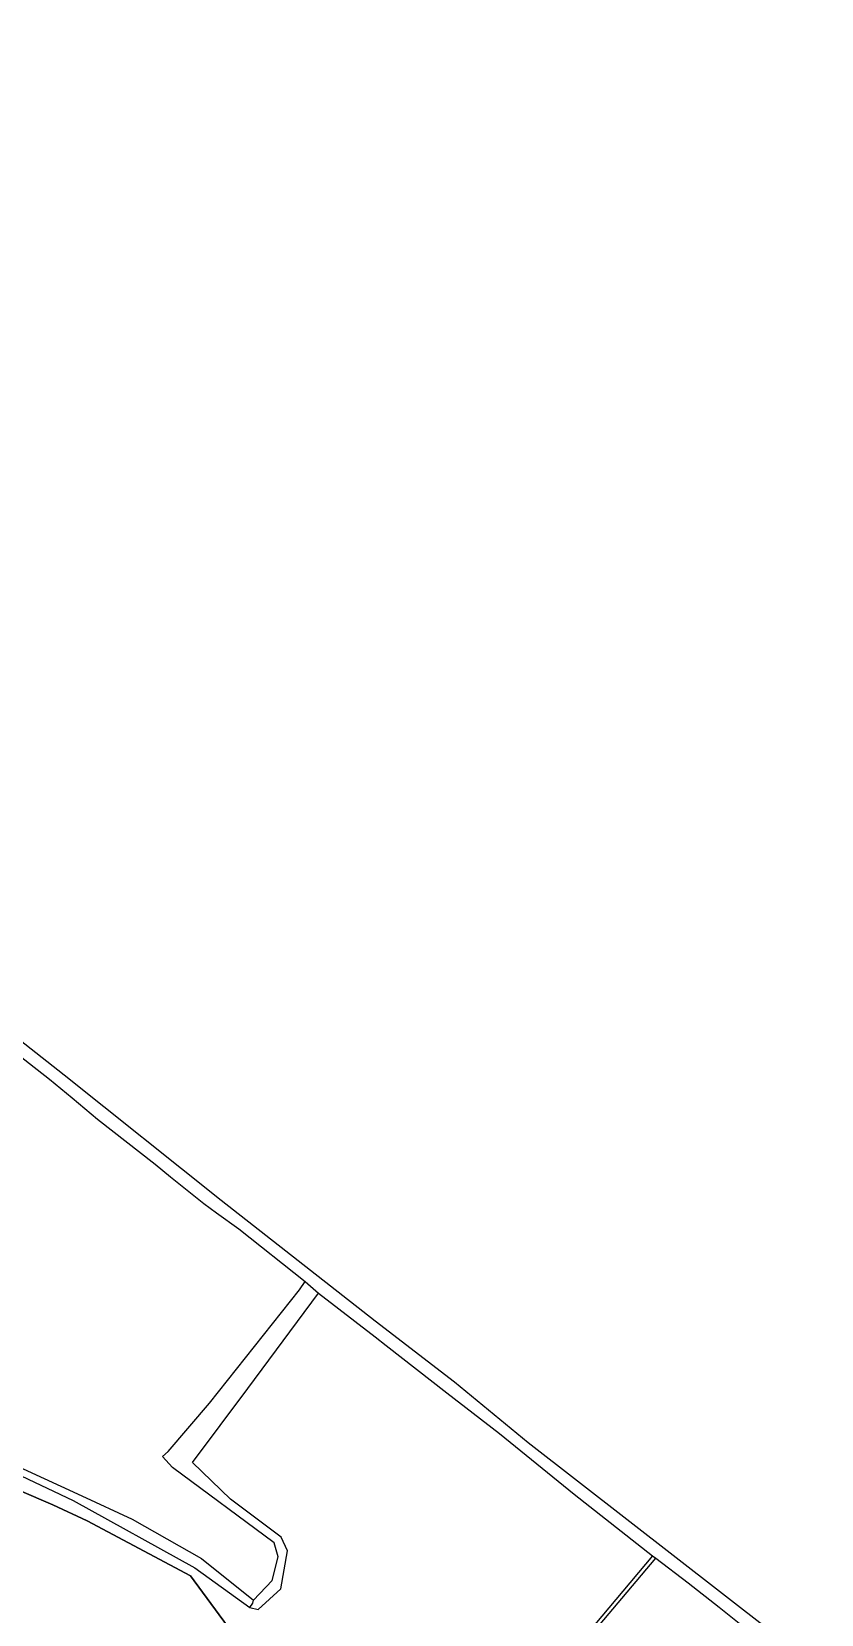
# Model space of a CAD drawing. Extents: x 548434 to 553028, y 1835329 to 1842282.
# Drawn here: x 551475 to 551873, y 1840261 to 1841060 of the extents above; entities that cross this region are included whole.
import ezdxf

# ---------------------------------------------------------------- set-up
doc = ezdxf.new("R2010")
doc.units = 0
doc.layers.add('Level 30', color=7, linetype='Continuous')

msp = doc.modelspace()

# ---------------------------------------------------------------- linework, layer by layer
at = {"layer": 'Level 30'}
for p, q in [((551612.89, 1840429.11), (551619.6, 1840423.23)), ((551788.15, 1840290.46), (551789.81, 1840289.3))]:
    msp.add_line(p, q, dxfattribs=at)
for points in [[(549853.1, 1841859.96), (550014.42, 1841724.51), (550204.08, 1841572.5), (550314.6, 1841485.03), (550337.63, 1841466.92), (550526.39, 1841317.04), (550664.92, 1841204.56), (550710.99, 1841167.64), (550814.61, 1841084.02), (550868.57, 1841039.41), (551021.2, 1840915.07), (551170.99, 1840793.79), (551216.15, 1840756.13), (551331.64, 1840662.06), (551402.82, 1840602.97), (551491.07, 1840533.55), (551570.46, 1840470.14), (551648.24, 1840409.17), (551688.16, 1840378.44), (551725.37, 1840347.81), (551873.45, 1840232.8)], [(551199.67, 1840761.8), (551217.6, 1840747.23), (551226.77, 1840738.9), (551232.13, 1840734.28), (551272.31, 1840701.17), (551417.84, 1840582.88), (551457.17, 1840552.03), (551483.82, 1840531.31), (551495.21, 1840521.83), (551507.95, 1840511.03), (551537.18, 1840488.37), (551544.83, 1840481.9), (551561.72, 1840468.55), (551568.13, 1840463.69), (551579.32, 1840455.76), (551612.89, 1840429.11)], [(551586.71, 1840268.01), (551596.22, 1840278.04), (551599.17, 1840289.9), (551597.25, 1840296.99), (551545.91, 1840335.13), (551540.8, 1840340.71), (551543.72, 1840343.24), (551564.49, 1840367.59), (551610.03, 1840424.89), (551612.89, 1840429.11)], [(551449.76, 1840340.2), (551495.74, 1840318.51), (551557.06, 1840284.41), (551584.94, 1840264.4), (551589.08, 1840263.45), (551600.49, 1840273.78), (551603.9, 1840293.06), (551600.76, 1840299.85), (551575.15, 1840319.16), (551555.91, 1840337.66), (551583.94, 1840375.05), (551619.6, 1840423.23), (551648.22, 1840401.04), (551653.81, 1840396.82), (551684.34, 1840372.82), (551710.92, 1840352.35), (551748.68, 1840321.66), (551788.15, 1840290.46), (551747.67, 1840242.21)], [(551584.94, 1840264.4), (551589.08, 1840263.45), (551600.49, 1840273.78), (551603.9, 1840293.06), (551600.76, 1840299.85), (551575.15, 1840319.16), (551555.91, 1840337.66), (551583.94, 1840375.05), (551619.6, 1840423.23)], [(551619.6, 1840423.23), (551648.22, 1840401.04), (551653.81, 1840396.82), (551684.34, 1840372.82), (551710.92, 1840352.35), (551748.68, 1840321.66), (551788.15, 1840290.46)], [(551337.34, 1840416.8), (551356.2, 1840388.16), (551359.85, 1840383.45), (551396.5, 1840358.02), (551436.71, 1840341.21), (551437.05, 1840337.04), (551485.36, 1840316.17), (551502.75, 1840308.17), (551555.02, 1840280.41), (551573.65, 1840254.89), (551540.6, 1840219.85), (551521.15, 1840200.4), (551516.28, 1840198.85), (551510.66, 1840192.04), (551502.47, 1840182.58)], [(551573.65, 1840254.89), (551555.02, 1840280.41), (551502.75, 1840308.17), (551485.36, 1840316.17), (551437.05, 1840337.04), (551436.71, 1840341.21), (551396.5, 1840358.02), (551359.85, 1840383.45), (551356.2, 1840388.16)], [(551440.36, 1840347.03), (551439.28, 1840345.22), (551449.76, 1840340.2), (551495.74, 1840318.51), (551557.06, 1840284.41), (551584.94, 1840264.4)], [(551440.36, 1840347.03), (551451.2, 1840343.12), (551500, 1840320.75), (551525.42, 1840308.95), (551560.48, 1840289.22), (551586.71, 1840268.01)], [(551788.15, 1840290.46), (551747.67, 1840242.21), (551737.05, 1840225.1), (551720.78, 1840205.55), (551717.36, 1840204.62), (551704.34, 1840212.46), (551694.72, 1840219.73), (551689.69, 1840216.35), (551700.51, 1840210.71), (551721.05, 1840197.59), (551743.31, 1840227.02), (551749.17, 1840240.99), (551789.81, 1840289.3)], [(551749.17, 1840240.99), (551789.81, 1840289.3), (551806.27, 1840276.78), (551821.82, 1840264.6), (551831.89, 1840256.55)], [(551789.81, 1840289.3), (551806.27, 1840276.78), (551821.82, 1840264.6), (551831.89, 1840256.55), (551837.47, 1840252.32), (551842.19, 1840248.62)], [(551584.94, 1840264.4), (551586.49, 1840266.64), (551586.71, 1840268.01)]]:
    msp.add_lwpolyline(points, dxfattribs=at)

doc.saveas('drawing.dxf')
